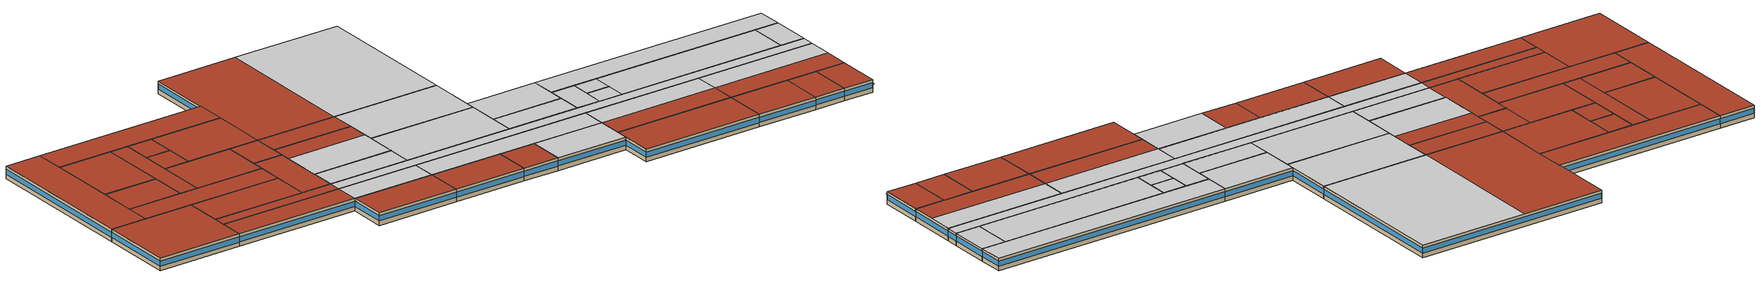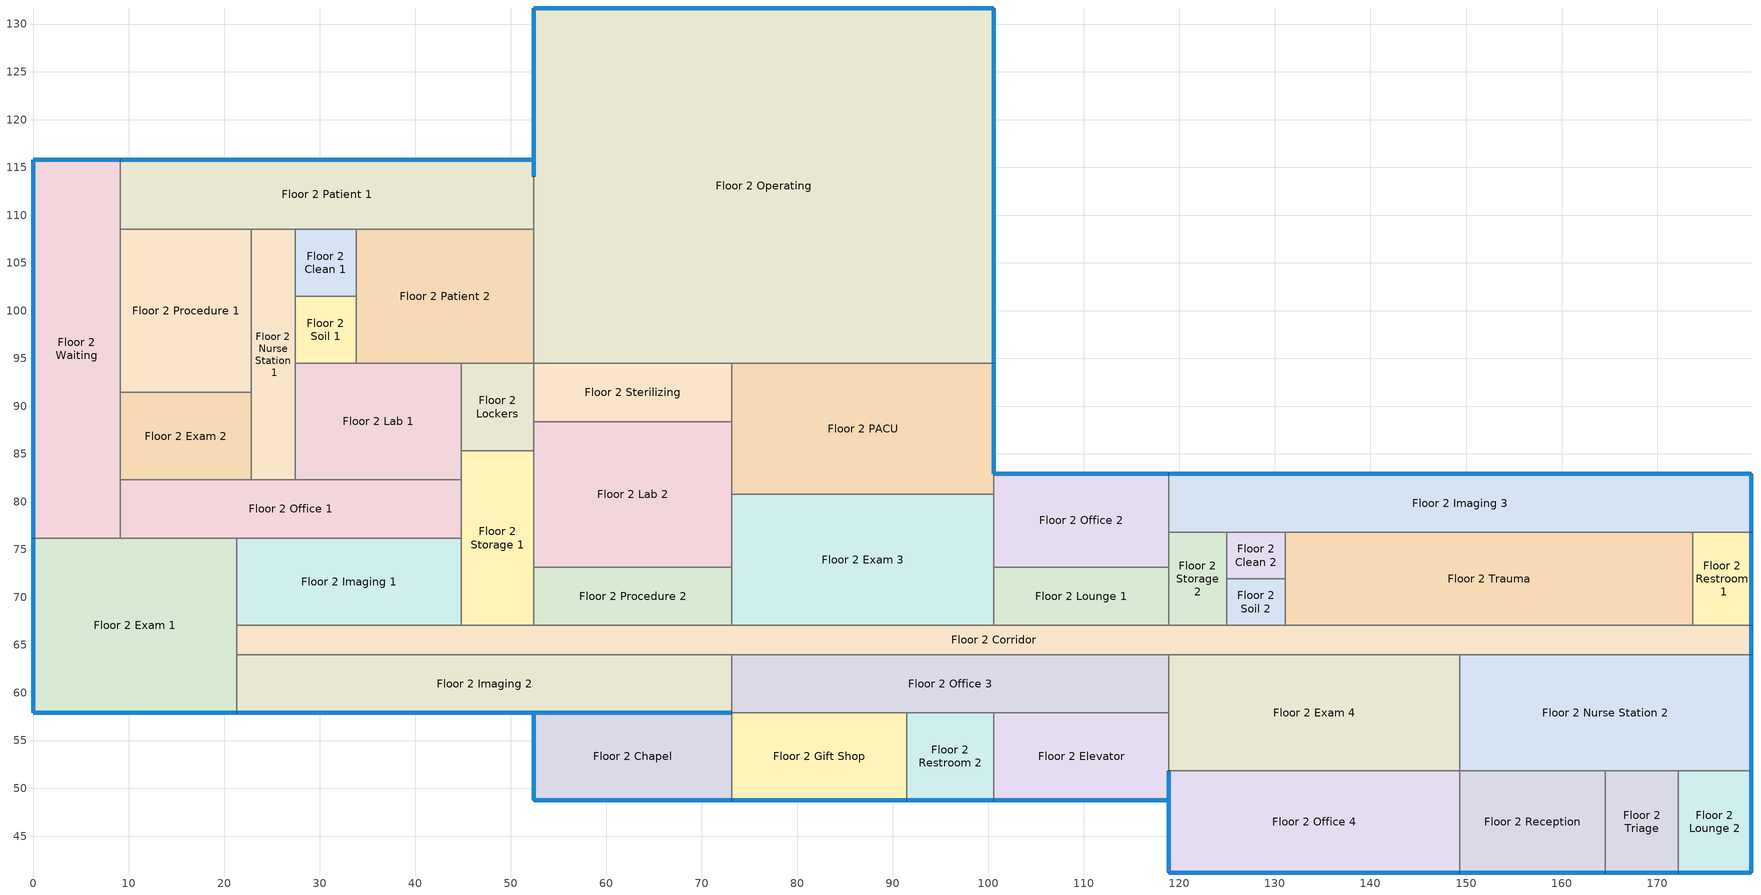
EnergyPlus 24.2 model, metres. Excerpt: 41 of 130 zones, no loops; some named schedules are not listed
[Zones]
Floor 2 Patient 1
 floor adiabatic (INT-FLOOR-TOPSIDE): 52.43,115.82 52.43,108.51 9.14,108.51 9.14,115.82 z3.05
 wall outside (Steel-Framed_R-13 + R-15.6 ci_Ext-wall): 52.43,115.82 9.14,115.82 z3.05:6.1
 wall adiabatic (Standard_Int-Wall): 9.14,115.82 9.14,108.51 52.43,108.51 52.43,115.82 z3.05:6.1
 window (std_window_UValue_1.647_SHGC_0.34_VT_0.69_north): 52.38,115.82 9.19,115.82 z4.15:5.37
 roof outside (IEAD_R-30 ci_Roof): 9.14,115.82 9.14,108.51 52.43,108.51 52.43,115.82 z6.1
Floor 2 Trauma
 floor adiabatic (INT-FLOOR-TOPSIDE): 173.74,76.81 173.74,67.06 131.06,67.06 131.06,76.81 z3.05
 wall adiabatic (Standard_Int-Wall): 173.74,76.81 131.06,76.81 131.06,67.06 173.74,67.06 173.74,76.81 z3.05:6.1
 ceiling adiabatic (INT-FLOOR-UNDERSIDE): 131.06,76.81 131.06,67.06 173.74,67.06 173.74,76.81 z6.1
Floor 2 Triage
 floor adiabatic (INT-FLOOR-TOPSIDE): 172.21,51.82 172.21,41.15 164.59,41.15 164.59,51.82 z3.05
 wall outside (Steel-Framed_R-13 + R-15.6 ci_Ext-wall): 164.59,41.15 172.21,41.15 z3.05:6.1
 wall adiabatic (Standard_Int-Wall): 172.21,41.15 172.21,51.82 164.59,51.82 164.59,41.15 z3.05:6.1
 window (std_window_UValue_1.647_SHGC_0.34_VT_0.69): 164.64,41.15 172.16,41.15 z4.15:5.38
 roof outside (IEAD_R-30 ci_Roof): 164.59,51.82 164.59,41.15 172.21,41.15 172.21,51.82 z6.1
Floor 2 Nurse Station 1
 floor adiabatic (INT-FLOOR-TOPSIDE): 27.43,108.51 27.43,82.3 22.86,82.3 22.86,108.51 z3.05
 wall adiabatic (Standard_Int-Wall): 27.43,108.51 22.86,108.51 22.86,82.3 27.43,82.3 27.43,108.51 z3.05:6.1
 roof outside (IEAD_R-30 ci_Roof): 22.86,108.51 22.86,82.3 27.43,82.3 27.43,108.51 z6.1
Floor 2 Lounge 1
 floor adiabatic (INT-FLOOR-TOPSIDE): 118.87,73.15 118.87,67.06 100.58,67.06 100.58,73.15 z3.05
 wall adiabatic (Standard_Int-Wall): 118.87,67.06 118.87,73.15 100.58,73.15 100.58,67.06 118.87,67.06 z3.05:6.1
 ceiling adiabatic (INT-FLOOR-UNDERSIDE): 100.58,73.15 100.58,67.06 118.87,67.06 118.87,73.15 z6.1
Floor 2 Soil 2
 floor adiabatic (INT-FLOOR-TOPSIDE): 131.06,71.93 131.06,67.06 124.97,67.06 124.97,71.93 z3.05
 wall adiabatic (Standard_Int-Wall): 131.06,71.93 124.97,71.93 124.97,67.06 131.06,67.06 131.06,71.93 z3.05:6.1
 ceiling adiabatic (INT-FLOOR-UNDERSIDE): 124.97,71.93 124.97,67.06 131.06,67.06 131.06,71.93 z6.1
Floor 2 Waiting
 floor adiabatic (INT-FLOOR-TOPSIDE): 9.14,115.82 9.14,76.2 0,76.2 0,115.82 z3.05
 wall outside (Steel-Framed_R-13 + R-15.6 ci_Ext-wall): 9.14,115.82 0,115.82 0,76.2 z3.05:6.1
 wall adiabatic (Standard_Int-Wall): 0,76.2 9.14,76.2 9.14,115.82 z3.05:6.1
 window (std_window_UValue_1.647_SHGC_0.34_VT_0.69_north): 9.09,115.82 0.05,115.82 z4.15:5.38
 window (std_window_UValue_1.647_SHGC_0.34_VT_0.69_west): 0,115.77 0,76.25 z4.15:5.37
 roof outside (IEAD_R-30 ci_Roof): 0,115.82 0,76.2 9.14,76.2 9.14,115.82 z6.1
Floor 2 Office 4
 floor adiabatic (INT-FLOOR-TOPSIDE): 149.35,51.82 149.35,41.15 118.87,41.15 118.87,51.82 z3.05
 wall outside (Steel-Framed_R-13 + R-15.6 ci_Ext-wall): 118.87,51.82 118.87,41.15 149.35,41.15 z3.05:6.1
 wall adiabatic (Standard_Int-Wall): 149.35,41.15 149.35,51.82 118.87,51.82 z3.05:6.1
 window (std_window_UValue_1.647_SHGC_0.34_VT_0.69_west): 118.87,51.77 118.87,41.2 z4.15:5.38
 window (std_window_UValue_1.647_SHGC_0.34_VT_0.69): 118.92,41.15 149.3,41.15 z4.15:5.37
 roof outside (IEAD_R-30 ci_Roof): 118.87,51.82 118.87,41.15 149.35,41.15 149.35,51.82 z6.1
Floor 2 Soil 1
 floor adiabatic (INT-FLOOR-TOPSIDE): 33.83,101.5 33.83,94.49 27.43,94.49 27.43,101.5 z3.05
 wall adiabatic (Standard_Int-Wall): 33.83,94.49 33.83,101.5 27.43,101.5 27.43,94.49 33.83,94.49 z3.05:6.1
 roof outside (IEAD_R-30 ci_Roof): 27.43,101.5 27.43,94.49 33.83,94.49 33.83,101.5 z6.1
Floor 2 Imaging 1
 floor adiabatic (INT-FLOOR-TOPSIDE): 44.81,76.2 44.81,67.06 21.34,67.06 21.34,76.2 z3.05
 wall adiabatic (Standard_Int-Wall): 21.34,76.2 21.34,67.06 44.81,67.06 44.81,76.2 21.34,76.2 z3.05:6.1
 roof outside (IEAD_R-30 ci_Roof): 21.34,76.2 21.34,67.06 44.81,67.06 44.81,76.2 z6.1
Floor 2 Exam 4
 floor adiabatic (INT-FLOOR-TOPSIDE): 149.35,64.01 149.35,51.82 118.87,51.82 118.87,64.01 z3.05
 wall adiabatic (Standard_Int-Wall): 149.35,51.82 149.35,64.01 118.87,64.01 118.87,51.82 149.35,51.82 z3.05:6.1
 ceiling adiabatic (INT-FLOOR-UNDERSIDE): 118.87,64.01 118.87,57.91 149.35,57.91 149.35,64.01 z6.1
 roof outside (IEAD_R-30 ci_Roof): 118.87,57.91 118.87,51.82 149.35,51.82 149.35,57.91 z6.1
Floor 2 Patient 2
 floor adiabatic (INT-FLOOR-TOPSIDE): 52.43,108.51 52.43,94.49 33.83,94.49 33.83,108.51 z3.05
 wall adiabatic (Standard_Int-Wall): 33.83,94.49 52.43,94.49 52.43,108.51 33.83,108.51 33.83,94.49 z3.05:6.1
 roof outside (IEAD_R-30 ci_Roof): 33.83,108.51 33.83,94.49 52.43,94.49 52.43,108.51 z6.1
Floor 2 Office 3
 floor adiabatic (INT-FLOOR-TOPSIDE): 118.87,64.01 118.87,57.91 73.15,57.91 73.15,64.01 z3.05
 wall adiabatic (Standard_Int-Wall): 73.15,57.91 118.87,57.91 118.87,64.01 73.15,64.01 73.15,57.91 z3.05:6.1
 ceiling adiabatic (INT-FLOOR-UNDERSIDE): 73.15,64.01 73.15,57.91 118.87,57.91 118.87,64.01 z6.1
Floor 2 Corridor
 floor adiabatic (INT-FLOOR-TOPSIDE): 179.83,67.06 179.83,64.01 21.34,64.01 21.34,67.06 z3.05
 wall outside (Steel-Framed_R-13 + R-15.6 ci_Ext-wall): 179.83,64.01 179.83,67.06 z3.05:6.1
 wall adiabatic (Standard_Int-Wall): 179.83,67.06 21.34,67.06 21.34,64.01 179.83,64.01 z3.05:6.1
 window (std_window_UValue_1.647_SHGC_0.34_VT_0.69_east): 179.83,64.06 179.83,67.01 z4.15:5.41
 ceiling adiabatic (INT-FLOOR-UNDERSIDE): 52.43,67.06 52.43,64.01 179.83,64.01 179.83,67.06 z6.1
 roof outside (IEAD_R-30 ci_Roof): 21.34,67.06 21.34,64.01 52.43,64.01 52.43,67.06 z6.1
Floor 2 Exam 1
 floor adiabatic (INT-FLOOR-TOPSIDE): 21.34,76.2 21.34,57.91 0,57.91 0,76.2 z3.05
 wall outside (Steel-Framed_R-13 + R-15.6 ci_Ext-wall): 0,76.2 0,57.91 21.34,57.91 z3.05:6.1
 wall adiabatic (Standard_Int-Wall): 21.34,57.91 21.34,76.2 0,76.2 z3.05:6.1
 window (std_window_UValue_1.647_SHGC_0.34_VT_0.69_west): 0,76.15 0,57.96 z4.15:5.37
 window (std_window_UValue_1.647_SHGC_0.34_VT_0.69): 0.05,57.91 21.29,57.91 z4.15:5.37
 roof outside (IEAD_R-30 ci_Roof): 0,76.2 0,57.91 21.34,57.91 21.34,76.2 z6.1
Floor 2 Clean 1
 floor adiabatic (INT-FLOOR-TOPSIDE): 33.83,108.51 33.83,101.5 27.43,101.5 27.43,108.51 z3.05
 wall adiabatic (Standard_Int-Wall): 33.83,101.5 33.83,108.51 27.43,108.51 27.43,101.5 33.83,101.5 z3.05:6.1
 roof outside (IEAD_R-30 ci_Roof): 27.43,108.51 27.43,101.5 33.83,101.5 33.83,108.51 z6.1
Floor 2 Lab 1
 floor adiabatic (INT-FLOOR-TOPSIDE): 44.81,94.49 44.81,82.3 27.43,82.3 27.43,94.49 z3.05
 wall adiabatic (Standard_Int-Wall): 27.43,94.49 27.43,82.3 44.81,82.3 44.81,94.49 27.43,94.49 z3.05:6.1
 roof outside (IEAD_R-30 ci_Roof): 27.43,94.49 27.43,82.3 44.81,82.3 44.81,94.49 z6.1
Floor 2 Elevator
 floor adiabatic (INT-FLOOR-TOPSIDE): 118.87,57.91 118.87,48.77 100.58,48.77 100.58,57.91 z3.05
 wall outside (Steel-Framed_R-13 + R-15.6 ci_Ext-wall): 100.58,48.77 118.87,48.77 z3.05:6.1
 wall adiabatic (Standard_Int-Wall): 118.87,48.77 118.87,57.91 100.58,57.91 100.58,48.77 z3.05:6.1
 window (std_window_UValue_1.647_SHGC_0.34_VT_0.69): 100.63,48.77 118.82,48.77 z4.15:5.37
 ceiling adiabatic (INT-FLOOR-UNDERSIDE): 100.58,57.91 100.58,48.77 118.87,48.77 118.87,57.91 z6.1
Floor 2 Restroom 1
 floor adiabatic (INT-FLOOR-TOPSIDE): 179.83,76.81 179.83,67.06 173.74,67.06 173.74,76.81 z3.05
 wall outside (Steel-Framed_R-13 + R-15.6 ci_Ext-wall): 179.83,67.06 179.83,76.81 z3.05:6.1
 wall adiabatic (Standard_Int-Wall): 179.83,76.81 173.74,76.81 173.74,67.06 179.83,67.06 z3.05:6.1
 window (std_window_UValue_1.647_SHGC_0.34_VT_0.69_east): 179.83,67.11 179.83,76.76 z4.15:5.38
 ceiling adiabatic (INT-FLOOR-UNDERSIDE): 173.74,76.81 173.74,67.06 179.83,67.06 179.83,76.81 z6.1
Floor 2 Exam 3
 floor adiabatic (INT-FLOOR-TOPSIDE): 100.58,80.77 100.58,67.06 73.15,67.06 73.15,80.77 z3.05
 wall adiabatic (Standard_Int-Wall): 100.58,80.77 73.15,80.77 73.15,67.06 100.58,67.06 100.58,80.77 z3.05:6.1
 ceiling adiabatic (INT-FLOOR-UNDERSIDE): 73.15,80.77 73.15,67.06 100.58,67.06 100.58,80.77 z6.1
Floor 2 Lockers
 floor adiabatic (INT-FLOOR-TOPSIDE): 52.43,94.49 52.43,85.34 44.81,85.34 44.81,94.49 z3.05
 wall adiabatic (Standard_Int-Wall): 44.81,85.34 52.43,85.34 52.43,94.49 44.81,94.49 44.81,85.34 z3.05:6.1
 roof outside (IEAD_R-30 ci_Roof): 44.81,94.49 44.81,85.34 52.43,85.34 52.43,94.49 z6.1
Floor 2 Exam 2
 floor adiabatic (INT-FLOOR-TOPSIDE): 22.86,91.44 22.86,82.3 9.14,82.3 9.14,91.44 z3.05
 wall adiabatic (Standard_Int-Wall): 22.86,82.3 22.86,91.44 9.14,91.44 9.14,82.3 22.86,82.3 z3.05:6.1
 roof outside (IEAD_R-30 ci_Roof): 9.14,91.44 9.14,82.3 22.86,82.3 22.86,91.44 z6.1
Floor 2 Reception
 floor adiabatic (INT-FLOOR-TOPSIDE): 164.59,51.82 164.59,41.15 149.35,41.15 149.35,51.82 z3.05
 wall outside (Steel-Framed_R-13 + R-15.6 ci_Ext-wall): 149.35,41.15 164.59,41.15 z3.05:6.1
 wall adiabatic (Standard_Int-Wall): 164.59,41.15 164.59,51.82 149.35,51.82 149.35,41.15 z3.05:6.1
 window (std_window_UValue_1.647_SHGC_0.34_VT_0.69): 149.4,41.15 164.54,41.15 z4.15:5.38
 roof outside (IEAD_R-30 ci_Roof): 149.35,51.82 149.35,41.15 164.59,41.15 164.59,51.82 z6.1
Floor 2 Sterilizing
 floor adiabatic (INT-FLOOR-TOPSIDE): 73.15,94.49 73.15,88.39 52.43,88.39 52.43,94.49 z3.05
 wall adiabatic (Standard_Int-Wall): 73.15,88.39 73.15,94.49 52.43,94.49 52.43,88.39 73.15,88.39 z3.05:6.1
 roof outside (IEAD_R-30 ci_Roof): 52.43,94.49 52.43,88.39 73.15,88.39 73.15,94.49 z6.1
Floor 2 Storage 2
 floor adiabatic (INT-FLOOR-TOPSIDE): 124.97,76.81 124.97,67.06 118.87,67.06 118.87,76.81 z3.05
 wall adiabatic (Standard_Int-Wall): 124.97,67.06 124.97,76.81 118.87,76.81 118.87,67.06 124.97,67.06 z3.05:6.1
 ceiling adiabatic (INT-FLOOR-UNDERSIDE): 118.87,76.81 118.87,67.06 124.97,67.06 124.97,76.81 z6.1
Floor 2 Nurse Station 2
 floor adiabatic (INT-FLOOR-TOPSIDE): 179.83,64.01 179.83,51.82 149.35,51.82 149.35,64.01 z3.05
 wall outside (Steel-Framed_R-13 + R-15.6 ci_Ext-wall): 179.83,51.82 179.83,64.01 z3.05:6.1
 wall adiabatic (Standard_Int-Wall): 179.83,64.01 149.35,64.01 149.35,51.82 179.83,51.82 z3.05:6.1
 window (std_window_UValue_1.647_SHGC_0.34_VT_0.69_east): 179.83,51.87 179.83,63.96 z4.15:5.38
 ceiling adiabatic (INT-FLOOR-UNDERSIDE): 149.35,64.01 149.35,57.91 179.83,57.91 179.83,64.01 z6.1
 roof outside (IEAD_R-30 ci_Roof): 149.35,57.91 149.35,51.82 179.83,51.82 179.83,57.91 z6.1
Floor 2 Lab 2
 floor adiabatic (INT-FLOOR-TOPSIDE): 73.15,88.39 73.15,73.15 52.43,73.15 52.43,88.39 z3.05
 wall adiabatic (Standard_Int-Wall): 52.43,73.15 73.15,73.15 73.15,88.39 52.43,88.39 52.43,73.15 z3.05:6.1
 ceiling adiabatic (INT-FLOOR-UNDERSIDE): 52.43,82.91 52.43,73.15 73.15,73.15 73.15,82.91 z6.1
 roof outside (IEAD_R-30 ci_Roof): 52.43,88.39 52.43,82.91 73.15,82.91 73.15,88.39 z6.1
Floor 2 Office 2
 floor adiabatic (INT-FLOOR-TOPSIDE): 118.87,82.91 118.87,73.15 100.58,73.15 100.58,82.91 z3.05
 wall outside (Steel-Framed_R-13 + R-15.6 ci_Ext-wall): 118.87,82.91 100.58,82.91 z3.05:6.1
 wall adiabatic (Standard_Int-Wall): 100.58,82.91 100.58,73.15 118.87,73.15 118.87,82.91 z3.05:6.1
 window (std_window_UValue_1.647_SHGC_0.34_VT_0.69_north): 118.82,82.91 100.63,82.91 z4.15:5.37
 ceiling adiabatic (INT-FLOOR-UNDERSIDE): 100.58,82.91 100.58,73.15 118.87,73.15 118.87,82.91 z6.1
Floor 2 Storage 1
 floor adiabatic (INT-FLOOR-TOPSIDE): 52.43,85.34 52.43,67.06 44.81,67.06 44.81,85.34 z3.05
 wall adiabatic (Standard_Int-Wall): 52.43,85.34 44.81,85.34 44.81,67.06 52.43,67.06 52.43,85.34 z3.05:6.1
 roof outside (IEAD_R-30 ci_Roof): 44.81,85.34 44.81,67.06 52.43,67.06 52.43,85.34 z6.1
Floor 2 Restroom 2
 floor adiabatic (INT-FLOOR-TOPSIDE): 100.58,57.91 100.58,48.77 91.44,48.77 91.44,57.91 z3.05
 wall outside (Steel-Framed_R-13 + R-15.6 ci_Ext-wall): 91.44,48.77 100.58,48.77 z3.05:6.1
 wall adiabatic (Standard_Int-Wall): 100.58,48.77 100.58,57.91 91.44,57.91 91.44,48.77 z3.05:6.1
 window (std_window_UValue_1.647_SHGC_0.34_VT_0.69): 91.49,48.77 100.53,48.77 z4.15:5.38
 roof outside (IEAD_R-30 ci_Roof): 91.44,57.91 91.44,48.77 100.58,48.77 100.58,57.91 z6.1
Floor 2 Imaging 2
 floor adiabatic (INT-FLOOR-TOPSIDE): 73.15,64.01 73.15,57.91 21.34,57.91 21.34,64.01 z3.05
 wall outside (Steel-Framed_R-13 + R-15.6 ci_Ext-wall): 21.34,57.91 73.15,57.91 z3.05:6.1
 wall adiabatic (Standard_Int-Wall): 73.15,57.91 73.15,64.01 21.34,64.01 21.34,57.91 z3.05:6.1
 window (std_window_UValue_1.647_SHGC_0.34_VT_0.69): 21.39,57.91 73.1,57.91 z4.15:5.37
 ceiling adiabatic (INT-FLOOR-UNDERSIDE): 52.43,64.01 52.43,57.91 73.15,57.91 73.15,64.01 z6.1
 roof outside (IEAD_R-30 ci_Roof): 21.34,64.01 21.34,57.91 52.43,57.91 52.43,64.01 z6.1
Floor 2 PACU
 floor adiabatic (INT-FLOOR-TOPSIDE): 100.58,94.49 100.58,80.77 73.15,80.77 73.15,94.49 z3.05
 wall outside (Steel-Framed_R-13 + R-15.6 ci_Ext-wall): 100.58,82.91 100.58,94.49 z3.05:6.1
 wall adiabatic (Standard_Int-Wall): 100.58,94.49 73.15,94.49 73.15,80.77 100.58,80.77 100.58,82.91 z3.05:6.1
 window (std_window_UValue_1.647_SHGC_0.34_VT_0.69_east): 100.58,82.96 100.58,94.44 z4.15:5.38
 ceiling adiabatic (INT-FLOOR-UNDERSIDE): 73.15,94.49 73.15,80.77 100.58,80.77 100.58,94.49 z6.1
Floor 2 Chapel
 floor adiabatic (INT-FLOOR-TOPSIDE): 73.15,57.91 73.15,48.77 52.43,48.77 52.43,57.91 z3.05
 wall outside (Steel-Framed_R-13 + R-15.6 ci_Ext-wall): 52.43,57.91 52.43,48.77 73.15,48.77 z3.05:6.1
 wall adiabatic (Standard_Int-Wall): 73.15,48.77 73.15,57.91 52.43,57.91 z3.05:6.1
 window (std_window_UValue_1.647_SHGC_0.34_VT_0.69_west): 52.43,57.86 52.43,48.82 z4.15:5.38
 window (std_window_UValue_1.647_SHGC_0.34_VT_0.69): 52.48,48.77 73.1,48.77 z4.15:5.37
 roof outside (IEAD_R-30 ci_Roof): 52.43,57.91 52.43,48.77 73.15,48.77 73.15,57.91 z6.1
Floor 2 Procedure 1
 floor adiabatic (INT-FLOOR-TOPSIDE): 22.86,108.51 22.86,91.44 9.14,91.44 9.14,108.51 z3.05
 wall adiabatic (Standard_Int-Wall): 9.14,108.51 9.14,91.44 22.86,91.44 22.86,108.51 9.14,108.51 z3.05:6.1
 roof outside (IEAD_R-30 ci_Roof): 9.14,108.51 9.14,91.44 22.86,91.44 22.86,108.51 z6.1
Floor 2 Procedure 2
 floor adiabatic (INT-FLOOR-TOPSIDE): 73.15,73.15 73.15,67.06 52.43,67.06 52.43,73.15 z3.05
 wall adiabatic (Standard_Int-Wall): 52.43,73.15 52.43,67.06 73.15,67.06 73.15,73.15 52.43,73.15 z3.05:6.1
 ceiling adiabatic (INT-FLOOR-UNDERSIDE): 52.43,73.15 52.43,67.06 73.15,67.06 73.15,73.15 z6.1
Floor 2 Imaging 3
 floor adiabatic (INT-FLOOR-TOPSIDE): 179.83,82.91 179.83,76.81 118.87,76.81 118.87,82.91 z3.05
 wall outside (Steel-Framed_R-13 + R-15.6 ci_Ext-wall): 179.83,76.81 179.83,82.91 118.87,82.91 z3.05:6.1
 wall adiabatic (Standard_Int-Wall): 118.87,82.91 118.87,76.81 179.83,76.81 z3.05:6.1
 window (std_window_UValue_1.647_SHGC_0.34_VT_0.69_north): 179.78,82.91 118.92,82.91 z4.15:5.37
 window (std_window_UValue_1.647_SHGC_0.34_VT_0.69_east): 179.83,76.86 179.83,82.86 z4.15:5.39
 ceiling adiabatic (INT-FLOOR-UNDERSIDE): 118.87,82.91 118.87,76.81 179.83,76.81 179.83,82.91 z6.1
Floor 2 Office 1
 floor adiabatic (INT-FLOOR-TOPSIDE): 44.81,82.3 44.81,76.2 9.14,76.2 9.14,82.3 z3.05
 wall adiabatic (Standard_Int-Wall): 44.81,82.3 9.14,82.3 9.14,76.2 44.81,76.2 44.81,82.3 z3.05:6.1
 roof outside (IEAD_R-30 ci_Roof): 9.14,82.3 9.14,76.2 44.81,76.2 44.81,82.3 z6.1
Floor 2 Clean 2
 floor adiabatic (INT-FLOOR-TOPSIDE): 131.06,76.81 131.06,71.93 124.97,71.93 124.97,76.81 z3.05
 wall adiabatic (Standard_Int-Wall): 131.06,71.93 131.06,76.81 124.97,76.81 124.97,71.93 131.06,71.93 z3.05:6.1
 ceiling adiabatic (INT-FLOOR-UNDERSIDE): 124.97,76.81 124.97,71.93 131.06,71.93 131.06,76.81 z6.1
Floor 2 Gift Shop
 floor adiabatic (INT-FLOOR-TOPSIDE): 91.44,57.91 91.44,48.77 73.15,48.77 73.15,57.91 z3.05
 wall outside (Steel-Framed_R-13 + R-15.6 ci_Ext-wall): 73.15,48.77 91.44,48.77 z3.05:6.1
 wall adiabatic (Standard_Int-Wall): 91.44,48.77 91.44,57.91 73.15,57.91 73.15,48.77 z3.05:6.1
 window (std_window_UValue_1.647_SHGC_0.34_VT_0.69): 73.2,48.77 91.39,48.77 z4.15:5.37
 roof outside (IEAD_R-30 ci_Roof): 73.15,57.91 73.15,48.77 91.44,48.77 91.44,57.91 z6.1
Floor 2 Lounge 2
 floor adiabatic (INT-FLOOR-TOPSIDE): 179.83,51.82 179.83,41.15 172.21,41.15 172.21,51.82 z3.05
 wall outside (Steel-Framed_R-13 + R-15.6 ci_Ext-wall): 172.21,41.15 179.83,41.15 179.83,51.82 z3.05:6.1
 wall adiabatic (Standard_Int-Wall): 179.83,51.82 172.21,51.82 172.21,41.15 z3.05:6.1
 window (std_window_UValue_1.647_SHGC_0.34_VT_0.69): 172.26,41.15 179.78,41.15 z4.15:5.38
 window (std_window_UValue_1.647_SHGC_0.34_VT_0.69_east): 179.83,41.2 179.83,51.77 z4.15:5.38
 roof outside (IEAD_R-30 ci_Roof): 172.21,51.82 172.21,41.15 179.83,41.15 179.83,51.82 z6.1
Floor 2 Operating
 floor adiabatic (INT-FLOOR-TOPSIDE): 100.58,131.67 100.58,94.49 52.43,94.49 52.43,131.67 z3.05
 wall outside (Steel-Framed_R-13 + R-15.6 ci_Ext-wall): 100.58,94.49 100.58,131.67 52.43,131.67 52.43,114 z3.05:6.1
 wall adiabatic (Standard_Int-Wall): 52.43,114 52.43,94.49 100.58,94.49 z3.05:6.1
 window (std_window_UValue_1.647_SHGC_0.34_VT_0.69_west): 52.43,131.62 52.43,114.05 z4.15:5.37
 window (std_window_UValue_1.647_SHGC_0.34_VT_0.69_north): 100.53,131.67 52.48,131.67 z4.15:5.37
 window (std_window_UValue_1.647_SHGC_0.34_VT_0.69_east): 100.58,94.54 100.58,131.62 z4.15:5.37
 ceiling adiabatic (INT-FLOOR-UNDERSIDE): 73.15,131.67 73.15,94.49 100.58,94.49 100.58,131.67 z6.1
 roof outside (IEAD_R-30 ci_Roof): 52.43,131.67 52.43,94.49 73.15,94.49 73.15,131.67 z6.1
shading: 52.48,48.16 52.48,48.77 73.1,48.77 73.1,48.16 z5.37; 100.63,48.15 100.63,48.77 118.82,48.77 118.82,48.15 z5.37; 0.05,57.3 0.05,57.91 21.29,57.91 21.29,57.3 z5.37; 73.2,48.15 73.2,48.77 91.39,48.77 91.39,48.15 z5.37; 21.39,57.3 21.39,57.91 73.1,57.91 73.1,57.3 z5.37; 172.26,40.53 172.26,41.15 179.78,41.15 179.78,40.53 z5.38; 118.92,40.54 118.92,41.15 149.3,41.15 149.3,40.54 z5.37; 149.4,40.53 149.4,41.15 164.54,41.15 164.54,40.53 z5.38; 91.49,48.15 91.49,48.77 100.53,48.77 100.53,48.15 z5.38; 164.64,40.53 164.64,41.15 172.16,41.15 172.16,40.53 z5.38
[Building]
Large Hospital TSD Low-Energy Model: Loads convergence tolerance value=0.06; Maximum number of warmup days=25; Minimum number of warmup days=6; North axis=0; Solar distribution=FullInteriorAndExterior; Temperature convergence tolerance value=0.2; Terrain=City
[Site:GroundTemperature:BuildingSurface]
19.527, 19.502, 19.536, 19.598, 20.002, 21.64, 22.225, 22.375, 21.449, 20.121, 19.802, 19.633
[Site:Location]
USA IL-CHICAGO-OHARE: Elevation=190; Latitude=41.77; Longitude=-87.75; Time zone=-6
[Site:WaterMainsTemperature]
Annual average outdoor air temperature=9.69; Calculation method=Correlation; Maximum difference in monthly average outdoor air temperatures=28.1
[SizingPeriod:DesignDay] Barometric pressure=99063; Day of month=21; Daylight saving time indicator=No; Humidity condition type=WetBulb; Rain indicator=No; Snow indicator=No; Solar model indicator=ASHRAEClearSky
Name | Daily dry bulb temperature range | Day type | Maximum dry bulb temperature | Month | Sky clearness | Wetbulb or dewpoint at maximum dry bulb | Wind direction | Wind speed
CHICAGO Ann Clg .4% Condns DB=>MWB | 10.7 | SummerDesignDay | 33.2 | 7 | 1 | 23.8 | 230 | 5.3
CHICAGO Ann Clg .4% Condns WB=>MDB | 10.7 | SummerDesignDay | 31.2 | 7 | 1 | 25.5 | 230 | 5.3
CHICAGO Ann Htg 99.6% Condns DB | 0 | WinterDesignDay | -20.6 | 1 | 0 | -20.6 | 270 | 4.9
[Construction]
IEAD_R-30 ci_Roof: Roof Membrane, Roof Insulation [32], Metal Decking
INT-FLOOR-TOPSIDE: Std MAT-CC05 4  MW CONCRETE, Std CP02 CARPET PAD
INT-FLOOR-UNDERSIDE: Std CP02 CARPET PAD, Std MAT-CC05 4  MW CONCRETE
InteriorFurnishings: Std Wood 6inch
Standard_Int-Wall: GP01 1/2 GYPSUM, GP01 1/2 GYPSUM
Steel-Framed_R-13 + R-15.6 ci_Ext-wall: MAT-SHEATH, Wall Insulation [62], 1/2IN Gypsum
std_window_UValue_1.647_SHGC_0.34_VT_0.69; std_window_UValue_1.647_SHGC_0.34_VT_0.69_east; std_window_UValue_1.647_SHGC_0.34_VT_0.69_north; std_window_UValue_1.647_SHGC_0.34_VT_0.69_west: Theoretical Glass [240]
[Material] Thermal absorptance=0.9
Name | Conductivity | Density | Roughness | Solar absorptance | Specific heat | Thickness | Visible absorptance
1/2IN Gypsum | 0.16 | 784.9 | Smooth | 0.92 | 830 | 0.0127 | 0.92
GP01 1/2 GYPSUM | 0.16 | 800 | Smooth | 0.7 | 1090 | 0.0127 | 0.5
Metal Decking | 45.006 | 7680 | MediumSmooth | 0.7 | 418.4 | 0.0015 | 0.3
Roof Insulation [32] | 0.049 | 265 | MediumRough | 0.7 | 836.8 | 0.2571 | 0.7
Roof Membrane | 0.16 | 1121.29 | VeryRough | 0.7 | 1460 | 0.0095 | 0.7
Std MAT-CC05 4  MW CONCRETE | 0.858 | 1968 | Rough | 0.7 | 836.8 | 0.1 | 0.2
Std Wood 6inch | 0.12 | 540 | MediumSmooth | 0.7 | 1210 | 0.15 | 0.7
Wall Insulation [62] | 0.045 | 265 | MediumRough | 0.7 | 836.8 | 0.1607 | 0.7
[Material:NoMass] Solar absorptance=0.7; Thermal absorptance=0.9
Name | Roughness | Thermal resistance | Visible absorptance
MAT-SHEATH | Rough | 0.3626 | 0.7
Std CP02 CARPET PAD | VeryRough | 0.21648 | 0.8
[WindowMaterial:Glazing]
Theoretical Glass [240]: Back side infrared hemispherical emissivity=0.9; Back side solar reflectance at normal incidence=0.6304; Back side visible reflectance at normal incidence=0.2604; Conductivity=0.0068; Dirt correction factor for solar and visible transmittance=1; Front side infrared hemispherical emissivity=0.9; Front side solar reflectance at normal incidence=0.6304; Front side visible reflectance at normal incidence=0.2604; Infrared transmittance at normal incidence=0; Optical data type=SpectralAverage; Solar diffusing=No; Solar transmittance at normal incidence=0.3196; Thickness=0.003; Visible transmittance at normal incidence=0.6896
[Daylighting:Controls] Fraction of lights controlled by reference point 1=1; Illuminance setpoint at reference point 1=400; Daylighting method=SplitFlux; Glare calculation azimuth angle of view direction clockwise from zone y axis=180; Lighting control type=ContinuousOff; Maximum allowable discomfort glare index=20; Minimum input power fraction for continuous or continuousoff dimming control=0; Minimum light output fraction for continuous or continuousoff dimming control=0; Probability lighting will be reset when needed in manual stepped control=1
Name | Daylighting reference point name 1 | Glare calculation daylighting reference point | Zone or space
Floor 2 Corridor_DaylCtrl | Floor 2 Corridor_DaylRefPt1 | Floor 2 Corridor_DaylRefPt1 | Floor 2 Corridor
Floor 2 Elevator_DaylCtrl | Floor 2 Elevator_DaylRefPt1 | Floor 2 Elevator_DaylRefPt1 | Floor 2 Elevator
Floor 2 Lounge 2_DaylCtrl | Floor 2 Lounge 2_DaylRefPt1 | Floor 2 Lounge 2_DaylRefPt1 | Floor 2 Lounge 2
Floor 2 Nurse Station 2_DaylCtrl | Floor 2 Nurse Station 2_DaylRefPt1 | Floor 2 Nurse Station 2_DaylRefPt1 | Floor 2 Nurse Station 2
Floor 2 Office 2_DaylCtrl | Floor 2 Office 2_DaylRefPt1 | Floor 2 Office 2_DaylRefPt1 | Floor 2 Office 2
Floor 2 Office 4_DaylCtrl | Floor 2 Office 4_DaylRefPt1 | Floor 2 Office 4_DaylRefPt1 | Floor 2 Office 4
Floor 2 Reception_DaylCtrl | Floor 2 Reception_DaylRefPt1 | Floor 2 Reception_DaylRefPt1 | Floor 2 Reception
Floor 2 Waiting_DaylCtrl | Floor 2 Waiting_DaylRefPt1 | Floor 2 Waiting_DaylRefPt1 | Floor 2 Waiting
[ElectricEquipment] Design level calculation method=EquipmentLevel; End use subcategory=General; Fraction latent=0; Fraction lost=0; Fraction radiant=0.5
Name | Design level | Schedule | Zone or zonelist or space or spacelist
Floor 2 Chapel_ElecPlug_Equip | 1019.63 | BLDG_EQUIP_SCH_OFFICE | Floor 2 Chapel
Floor 2 Clean 1_ElecPlug_Equip | 966.0978 | BLDG_EQUIP_SCH_24_7 | Floor 2 Clean 1
Floor 2 Clean 2_ElecPlug_Equip | 640.0648 | BLDG_EQUIP_SCH_24_7 | Floor 2 Clean 2
Floor 2 Corridor_ElecPlug_Equip | 521.7435 | BLDG_EQUIP_SCH_24_7 | Floor 2 Corridor
Floor 2 Elevator_ElecPlug_Equip | 180.6035 | BLDG_EQUIP_SCH_24_7 | Floor 2 Elevator
Floor 2 Exam 1_ElecPlug_Equip | 4198.47 | BLDG_EQUIP_SCH_OFFICE | Floor 2 Exam 1
Floor 2 Exam 2_ElecPlug_Equip | 1349.51 | BLDG_EQUIP_SCH_OFFICE | Floor 2 Exam 2
Floor 2 Exam 3_ElecPlug_Equip | 4048.53 | BLDG_EQUIP_SCH_OFFICE | Floor 2 Exam 3
Floor 2 Exam 4_ElecPlug_Equip | 3998.55 | BLDG_EQUIP_SCH_OFFICE | Floor 2 Exam 4
Floor 2 Gift Shop_ElecPlug_Equip | 899.673 | BLDG_EQUIP_SCH_OFFICE | Floor 2 Gift Shop
Floor 2 Imaging 1_ElecPlug_Equip | 2309.16 | BLDG_EQUIP_SCH_24_7 | Floor 2 Imaging 1
Floor 2 Imaging 1_ElecProcess_Equip | 18479.7 | BLDG_EQUIP_SCH_24_7 | Floor 2 Imaging 1
Floor 2 Imaging 2_ElecPlug_Equip | 3398.76 | BLDG_EQUIP_SCH_24_7 | Floor 2 Imaging 2
Floor 2 Imaging 2_ElecProcess_Equip | 27199.6 | BLDG_EQUIP_SCH_24_7 | Floor 2 Imaging 2
Floor 2 Imaging 3_ElecPlug_Equip | 3998.55 | BLDG_EQUIP_SCH_24_7 | Floor 2 Imaging 3
Floor 2 Imaging 3_ElecProcess_Equip | 31999.5 | BLDG_EQUIP_SCH_24_7 | Floor 2 Imaging 3
Floor 2 Lab 1_ElecPlug_Equip | 2279.17 | BLDG_EQUIP_SCH_24_7 | Floor 2 Lab 1
Floor 2 Lab 1_ElecProcess_Equip | 6839.63 | BLDG_EQUIP_SCH_24_7 | Floor 2 Lab 1
Floor 2 Lab 2_ElecPlug_Equip | 3398.76 | BLDG_EQUIP_SCH_24_7 | Floor 2 Lab 2
Floor 2 Lab 2_ElecProcess_Equip | 10199.5 | BLDG_EQUIP_SCH_24_7 | Floor 2 Lab 2
Floor 2 Lockers_ElecPlug_Equip | 187.4319 | BLDG_EQUIP_SCH_24_7 | Floor 2 Lockers
Floor 2 Lounge 1_ElecPlug_Equip | 120.4023 | BLDG_EQUIP_SCH_24_7 | Floor 2 Lounge 1
Floor 2 Lounge 2_ElecPlug_Equip | 87.7934 | BLDG_EQUIP_SCH_24_7 | Floor 2 Lounge 2
Floor 2 Nurse Station 1_ElecPlug_Equip | 322.3828 | BLDG_EQUIP_SCH_24_7 | Floor 2 Nurse Station 1
Floor 2 Nurse Station 1_ElecProcess_Equip | 644.7657 | BLDG_EQUIP_SCH_24_7 | Floor 2 Nurse Station 1
Floor 2 Nurse Station 2_ElecPlug_Equip | 999.6367 | BLDG_EQUIP_SCH_24_7 | Floor 2 Nurse Station 2
Floor 2 Nurse Station 2_ElecProcess_Equip | 1999.27 | BLDG_EQUIP_SCH_24_7 | Floor 2 Nurse Station 2
Floor 2 Office 1_ElecPlug_Equip | 1169.575 | BLDG_EQUIP_SCH_OFFICE | Floor 2 Office 1
Floor 2 Office 2_ElecPlug_Equip | 959.6512 | BLDG_EQUIP_SCH_OFFICE | Floor 2 Office 2
Floor 2 Office 3_ElecPlug_Equip | 1499.46 | BLDG_EQUIP_SCH_OFFICE | Floor 2 Office 3
Floor 2 Office 4_ElecPlug_Equip | 1749.36 | BLDG_EQUIP_SCH_OFFICE | Floor 2 Office 4
Floor 2 Operating_ElecPlug_Equip | 19269 | BLDG_EQUIP_SCH_24_7 | Floor 2 Operating
Floor 2 Operating_ElecProcess_Equip | 57824.9 | BLDG_EQUIP_SCH_24_7 | Floor 2 Operating
Floor 2 PACU_ElecPlug_Equip; Floor 2 PACU_ElecProcess_Equip | 4048.53 | BLDG_EQUIP_SCH_24_7 | Floor 2 PACU
Floor 2 Patient 1_ElecPlug_Equip | 3406.76 | BLDG_EQUIP_SCH_24_7 | Floor 2 Patient 1
Floor 2 Patient 2_ElecPlug_Equip | 2804.98 | BLDG_EQUIP_SCH_24_7 | Floor 2 Patient 2
Floor 2 Procedure 1_ElecPlug_Equip | 2519.08 | BLDG_EQUIP_SCH_OFFICE | Floor 2 Procedure 1
Floor 2 Procedure 1_ElecProcess_Equip | 7559.59 | BLDG_EQUIP_SCH_OFFICE | Floor 2 Procedure 1
Floor 2 Procedure 2_ElecPlug_Equip | 1359.51 | BLDG_EQUIP_SCH_OFFICE | Floor 2 Procedure 2
Floor 2 Procedure 2_ElecProcess_Equip | 4079.78 | BLDG_EQUIP_SCH_OFFICE | Floor 2 Procedure 2
Floor 2 Reception_ElecPlug_Equip | 175.5867 | BLDG_EQUIP_SCH_24_7 | Floor 2 Reception
Floor 2 Restroom 1_ElecPlug_Equip | 64.2146 | BLDG_EQUIP_SCH_24_7 | Floor 2 Restroom 1
Floor 2 Restroom 2_ElecPlug_Equip | 90.3018 | BLDG_EQUIP_SCH_24_7 | Floor 2 Restroom 2
Floor 2 Sterilizing_ElecPlug_Equip | 1359.51 | BLDG_EQUIP_SCH_24_7 | Floor 2 Sterilizing
Floor 2 Sterilizing_ElecProcess_Equip | 6800.06 | BLDG_EQUIP_SCH_24_7 | Floor 2 Sterilizing
Floor 2 Storage 1_ElecPlug_Equip | 1499.46 | BLDG_EQUIP_SCH_OFFICE | Floor 2 Storage 1
Floor 2 Storage 2_ElecPlug_Equip | 639.7675 | BLDG_EQUIP_SCH_OFFICE | Floor 2 Storage 2
Floor 2 Trauma_ElecPlug_Equip | 4478.37 | BLDG_EQUIP_SCH_24_7 | Floor 2 Trauma
Floor 2 Trauma_ElecProcess_Equip | 13439.3 | BLDG_EQUIP_SCH_24_7 | Floor 2 Trauma
Floor 2 Triage_ElecPlug_Equip | 874.6821 | BLDG_EQUIP_SCH_24_7 | Floor 2 Triage
Floor 2 Waiting_ElecPlug_Equip | 391.3076 | BLDG_EQUIP_SCH_24_7 | Floor 2 Waiting
[Exterior:FuelEquipment]
MOB Floor 5 Perimeter 4_Building Elevators: Design level=203699; End use subcategory=General; Fuel use type=Electricity; Schedule=BLDG_ELEVATORS
[Exterior:Lights]
Exterior Facade Lighting: Control option=AstronomicalClock; Design level=5875; End use subcategory=Exterior Facade Lighting; Schedule=ALWAYS_ON
[GasEquipment]
Floor 2 Sterilizing_GasProcess_Equip: Design level=9520.33; Design level calculation method=EquipmentLevel; End use subcategory=General; Fraction latent=0; Fraction lost=0; Fraction radiant=0.5; Schedule=BLDG_EQUIP_SCH_24_7; Zone or zonelist or space or spacelist=Floor 2 Sterilizing
[InternalMass] Construction=InteriorFurnishings
Name | Zone or zonelist | Surface area
Floor 2 Chapel Internal Mass | Floor 2 Chapel | 379.0444
Floor 2 Clean 1 Internal Mass | Floor 2 Clean 1 | 89.7443
Floor 2 Clean 2 Internal Mass | Floor 2 Clean 2 | 59.4579
Floor 2 Corridor Internal Mass | Floor 2 Corridor | 966.1916
Floor 2 Elevator Internal Mass | Floor 2 Elevator | 334.4509
Floor 2 Exam 1 Internal Mass | Floor 2 Exam 1 | 780.3855
Floor 2 Exam 2 Internal Mass | Floor 2 Exam 2 | 250.8382
Floor 2 Exam 3 Internal Mass | Floor 2 Exam 3 | 752.5146
Floor 2 Exam 4 Internal Mass | Floor 2 Exam 4 | 743.2243
Floor 2 Gift Shop Internal Mass | Floor 2 Gift Shop | 334.4509
Floor 2 Imaging 1 Internal Mass | Floor 2 Imaging 1 | 429.212
Floor 2 Imaging 2 Internal Mass | Floor 2 Imaging 2 | 631.7407
Floor 2 Imaging 3 Internal Mass | Floor 2 Imaging 3 | 743.2243
Floor 2 Lab 1 Internal Mass | Floor 2 Lab 1 | 423.6379
Floor 2 Lab 2 Internal Mass | Floor 2 Lab 2 | 631.7407
Floor 2 Lockers Internal Mass | Floor 2 Lockers | 139.3546
Floor 2 Lounge 1 Internal Mass | Floor 2 Lounge 1 | 222.9673
Floor 2 Lounge 2 Internal Mass | Floor 2 Lounge 2 | 162.5803
Floor 2 Nurse Station 1 Internal Mass | Floor 2 Nurse Station 1 | 239.6898
Floor 2 Nurse Station 2 Internal Mass | Floor 2 Nurse Station 2 | 743.2243
Floor 2 Office 1 Internal Mass | Floor 2 Office 1 | 434.7862
Floor 2 Office 2 Internal Mass | Floor 2 Office 2 | 356.7477
Floor 2 Office 3 Internal Mass | Floor 2 Office 3 | 557.4182
Floor 2 Office 4 Internal Mass | Floor 2 Office 4 | 650.3213
Floor 2 Operating Internal Mass | Floor 2 Operating | 3581.598
Floor 2 PACU Internal Mass | Floor 2 PACU | 752.5146
Floor 2 Patient 1 Internal Mass | Floor 2 Patient 1 | 633.2271
Floor 2 Patient 2 Internal Mass | Floor 2 Patient 2 | 521.3719
Floor 2 Procedure 1 Internal Mass | Floor 2 Procedure 1 | 468.2313
Floor 2 Procedure 2 Internal Mass | Floor 2 Procedure 2 | 252.6963
Floor 2 Reception Internal Mass | Floor 2 Reception | 325.1606
Floor 2 Restroom 1 Internal Mass | Floor 2 Restroom 1 | 118.9159
Floor 2 Restroom 2 Internal Mass | Floor 2 Restroom 2 | 167.2255
Floor 2 Soil 1 Internal Mass | Floor 2 Soil 1 | 89.7443
Floor 2 Soil 2 Internal Mass | Floor 2 Soil 2 | 59.4579
Floor 2 Sterilizing Internal Mass | Floor 2 Sterilizing | 252.6963
Floor 2 Storage 1 Internal Mass | Floor 2 Storage 1 | 278.7091
Floor 2 Storage 2 Internal Mass | Floor 2 Storage 2 | 118.9159
Floor 2 Trauma Internal Mass | Floor 2 Trauma | 832.4112
Floor 2 Triage Internal Mass | Floor 2 Triage | 162.5803
Floor 2 Waiting Internal Mass | Floor 2 Waiting | 724.6437
[Lights] Design level calculation method=LightingLevel; End use subcategory=General; Fraction radiant=0.7; Fraction replaceable=1; Fraction visible=0.2; Return air fraction=0; Return air fraction calculated from plenum temperature=No
Name | Lighting level | Schedule | Zone or zonelist or space or spacelist
Floor 2 Chapel_Lights | 1631.79 | BLDG_LIGHT_SCH_OFFICE | Floor 2 Chapel
Floor 2 Clean 1_Lights | 386.3494 | BLDG_LIGHT_SCH_24_7 | Floor 2 Clean 1
Floor 2 Clean 2_Lights | 255.9665 | BLDG_LIGHT_SCH_24_7 | Floor 2 Clean 2
Floor 2 Corridor_Lights | 3637.71 | BLDG_LIGHT_SCH_24_7 | Floor 2 Corridor
Floor 2 Elevator_Lights | 1620.41 | BLDG_LIGHT_SCH_24_7 | Floor 2 Elevator
Floor 2 Exam 1_Lights | 4619.88 | BLDG_LIGHT_SCH_OFFICE | Floor 2 Exam 1
Floor 2 Exam 2_Lights | 1484.96 | BLDG_LIGHT_SCH_OFFICE | Floor 2 Exam 2
Floor 2 Exam 3_Lights | 4454.89 | BLDG_LIGHT_SCH_OFFICE | Floor 2 Exam 3
Floor 2 Exam 4_Lights | 4399.888 | BLDG_LIGHT_SCH_OFFICE | Floor 2 Exam 4
Floor 2 Gift Shop_Lights | 1439.81 | BLDG_LIGHT_SCH_OFFICE | Floor 2 Gift Shop
Floor 2 Imaging 1_Lights | 924.952 | BLDG_LIGHT_SCH_24_7 | Floor 2 Imaging 1
Floor 2 Imaging 2_Lights | 1361.4 | BLDG_LIGHT_SCH_24_7 | Floor 2 Imaging 2
Floor 2 Imaging 3_Lights | 1601.65 | BLDG_LIGHT_SCH_24_7 | Floor 2 Imaging 3
Floor 2 Lab 1_Lights | 2052.53 | BLDG_LIGHT_SCH_24_7 | Floor 2 Lab 1
Floor 2 Lab 2_Lights | 3060.78 | BLDG_LIGHT_SCH_24_7 | Floor 2 Lab 2
Floor 2 Lockers_Lights | 450.1152 | BLDG_LIGHT_SCH_24_7 | Floor 2 Lockers
Floor 2 Lounge 1_Lights | 959.8742 | BLDG_LIGHT_SCH_24_7 | Floor 2 Lounge 1
Floor 2 Lounge 2_Lights | 699.9083 | BLDG_LIGHT_SCH_24_7 | Floor 2 Lounge 2
Floor 2 Nurse Station 1_Lights | 1289.53 | BLDG_LIGHT_SCH_24_7 | Floor 2 Nurse Station 1
Floor 2 Nurse Station 2_Lights | 3998.55 | BLDG_LIGHT_SCH_24_7 | Floor 2 Nurse Station 2
Floor 2 Office 1_Lights | 1871.75 | BLDG_LIGHT_SCH_OFFICE | Floor 2 Office 1
Floor 2 Office 2_Lights | 1535.8 | BLDG_LIGHT_SCH_OFFICE | Floor 2 Office 2
Floor 2 Office 3_Lights | 2399.69 | BLDG_LIGHT_SCH_OFFICE | Floor 2 Office 3
Floor 2 Office 4_Lights | 2799.63 | BLDG_LIGHT_SCH_OFFICE | Floor 2 Office 4
Floor 2 Operating_Lights | 38555.9 | BLDG_LIGHT_SCH_24_7 | Floor 2 Operating
Floor 2 PACU_Lights | 3239.58 | BLDG_LIGHT_SCH_24_7 | Floor 2 PACU
Floor 2 Patient 1_Lights | 2384.1 | BLDG_LIGHT_SCH_PATIENT | Floor 2 Patient 1
Floor 2 Patient 2_Lights | 1962.97 | BLDG_LIGHT_SCH_PATIENT | Floor 2 Patient 2
Floor 2 Procedure 1_Lights | 5040.51 | BLDG_LIGHT_SCH_OFFICE | Floor 2 Procedure 1
Floor 2 Procedure 2_Lights | 2720.28 | BLDG_LIGHT_SCH_OFFICE | Floor 2 Procedure 2
Floor 2 Reception_Lights | 1575.4 | BLDG_LIGHT_SCH_24_7 | Floor 2 Reception
Floor 2 Restroom 1_Lights | 511.9329 | BLDG_LIGHT_SCH_24_7 | Floor 2 Restroom 1
Floor 2 Restroom 2_Lights | 719.9057 | BLDG_LIGHT_SCH_24_7 | Floor 2 Restroom 2
Floor 2 Soil 1_Lights | 386.3494 | BLDG_LIGHT_SCH_24_7 | Floor 2 Soil 1
Floor 2 Soil 2_Lights | 255.9665 | BLDG_LIGHT_SCH_24_7 | Floor 2 Soil 2
Floor 2 Sterilizing_Lights | 1224.31 | BLDG_LIGHT_SCH_24_7 | Floor 2 Sterilizing
Floor 2 Storage 1_Lights | 1049.34 | BLDG_LIGHT_SCH_OFFICE | Floor 2 Storage 1
Floor 2 Storage 2_Lights | 447.7183 | BLDG_LIGHT_SCH_OFFICE | Floor 2 Storage 2
Floor 2 Trauma_Lights | 5377.38 | BLDG_LIGHT_SCH_24_7 | Floor 2 Trauma
Floor 2 Triage_Lights | 1750.18 | BLDG_LIGHT_SCH_24_7 | Floor 2 Triage
Floor 2 Waiting_Lights | 3510.9 | BLDG_LIGHT_SCH_24_7 | Floor 2 Waiting
[People] Activity level schedule=ACTIVITY_SCH; Air velocity schedule=AIR_VELO_SCH; Clothing insulation calculation method=ClothingInsulationSchedule; Clothing insulation schedule=CLOTHING_SCH; Enable ashrae 55 comfort warnings=No; Fraction radiant=0.3; Mean radiant temperature calculation type=EnclosureAveraged; Number of people calculation method=People; Sensible heat fraction=Autocalculate; Thermal comfort model 1 type=Fanger; Work efficiency schedule=WORK_EFF_SCH
Name | Number of people | Number of people schedule | Zone or zonelist or space or spacelist
Floor 2 Chapel People | 10.1963 | BLDG_OCC_SCH_OFFICE | Floor 2 Chapel
Floor 2 Clean 1 People | 2.4141 | BLDG_OCC_SCH_24_7 | Floor 2 Clean 1
Floor 2 Clean 2 People | 1.5994 | BLDG_OCC_SCH_24_7 | Floor 2 Clean 2
Floor 2 Elevator People | 53.9971 | BLDG_OCC_SCH_24_7 | Floor 2 Elevator
Floor 2 Exam 1 People | 20.9924 | BLDG_OCC_SCH_OFFICE | Floor 2 Exam 1
Floor 2 Exam 2 People | 6.7475 | BLDG_OCC_SCH_OFFICE | Floor 2 Exam 2
Floor 2 Exam 3 People | 20.2426 | BLDG_OCC_SCH_OFFICE | Floor 2 Exam 3
Floor 2 Exam 4 People | 19.9927 | BLDG_OCC_SCH_OFFICE | Floor 2 Exam 4
Floor 2 Gift Shop People | 8.9967 | BLDG_OCC_SCH_OFFICE | Floor 2 Gift Shop
Floor 2 Imaging 1 People | 11.5458 | BLDG_OCC_SCH_24_7 | Floor 2 Imaging 1
Floor 2 Imaging 2 People | 16.9938 | BLDG_OCC_SCH_24_7 | Floor 2 Imaging 2
Floor 2 Imaging 3 People | 19.9927 | BLDG_OCC_SCH_24_7 | Floor 2 Imaging 3
Floor 2 Lab 1 People | 11.3959 | BLDG_OCC_SCH_24_7 | Floor 2 Lab 1
Floor 2 Lab 2 People | 16.9938 | BLDG_OCC_SCH_24_7 | Floor 2 Lab 2
Floor 2 Lockers People | 3.7486 | BLDG_OCC_SCH_24_7 | Floor 2 Lockers
Floor 2 Lounge 1 People | 5.9978 | BLDG_OCC_SCH_24_7 | Floor 2 Lounge 1
Floor 2 Lounge 2 People | 4.3734 | BLDG_OCC_SCH_24_7 | Floor 2 Lounge 2
Floor 2 Nurse Station 1 People | 6.4477 | BLDG_OCC_SCH_24_7 | Floor 2 Nurse Station 1
Floor 2 Nurse Station 2 People | 19.9927 | BLDG_OCC_SCH_24_7 | Floor 2 Nurse Station 2
Floor 2 Office 1 People | 11.6957 | BLDG_OCC_SCH_OFFICE | Floor 2 Office 1
Floor 2 Office 2 People | 9.5965 | BLDG_OCC_SCH_OFFICE | Floor 2 Office 2
Floor 2 Office 3 People | 14.9946 | BLDG_OCC_SCH_OFFICE | Floor 2 Office 3
Floor 2 Office 4 People | 17.4936 | BLDG_OCC_SCH_OFFICE | Floor 2 Office 4
Floor 2 Operating People | 96.345 | BLDG_OCC_SCH_24_7 | Floor 2 Operating
Floor 2 PACU People | 20.2426 | BLDG_OCC_SCH_24_7 | Floor 2 PACU
Floor 2 Patient 1 People | 17.0338 | BLDG_OCC_SCH_PATIENT | Floor 2 Patient 1
Floor 2 Patient 2 People | 14.0249 | BLDG_OCC_SCH_PATIENT | Floor 2 Patient 2
Floor 2 Procedure 1 People | 12.5954 | BLDG_OCC_SCH_OFFICE | Floor 2 Procedure 1
Floor 2 Procedure 2 People | 6.7975 | BLDG_OCC_SCH_OFFICE | Floor 2 Procedure 2
Floor 2 Reception People | 52.4972 | BLDG_OCC_SCH_24_7 | Floor 2 Reception
Floor 2 Restroom 1 People | 3.1988 | BLDG_OCC_SCH_24_7 | Floor 2 Restroom 1
Floor 2 Restroom 2 People | 4.4984 | BLDG_OCC_SCH_24_7 | Floor 2 Restroom 2
Floor 2 Soil 1 People | 2.4141 | BLDG_OCC_SCH_24_7 | Floor 2 Soil 1
Floor 2 Soil 2 People | 1.5994 | BLDG_OCC_SCH_24_7 | Floor 2 Soil 2
Floor 2 Trauma People | 22.3919 | BLDG_OCC_SCH_24_7 | Floor 2 Trauma
Floor 2 Triage People | 4.3734 | BLDG_OCC_SCH_24_7 | Floor 2 Triage
Floor 2 Waiting People | 116.9937 | BLDG_OCC_SCH_24_7 | Floor 2 Waiting
[Zone] Ceiling height=Autocalculate; Floor area=Autocalculate; Multiplier=1; Part of total floor area=Yes; Type=1
Name | Volume
Floor 2 Chapel | 577.6637
Floor 2 Clean 1; Floor 2 Soil 1 | 136.7704
Floor 2 Clean 2; Floor 2 Soil 2 | 90.6139
Floor 2 Corridor | 1472.476
Floor 2 Elevator; Floor 2 Gift Shop | 509.7032
Floor 2 Exam 1 | 1189.31
Floor 2 Exam 2 | 382.2774
Floor 2 Exam 3; Floor 2 PACU | 1146.83
Floor 2 Exam 4; Floor 2 Imaging 3; Floor 2 Nurse Station 2 | 1132.67
Floor 2 Imaging 1 | 654.1192
Floor 2 Imaging 2; Floor 2 Lab 2 | 962.7728
Floor 2 Lab 1 | 645.6241
Floor 2 Lockers | 212.3763
Floor 2 Lounge 1 | 339.8022
Floor 2 Lounge 2; Floor 2 Triage | 247.7724
Floor 2 Nurse Station 1 | 365.2873
Floor 2 Office 1 | 662.6142
Floor 2 Office 2 | 543.6835
Floor 2 Office 3 | 849.5054
Floor 2 Office 4 | 991.0896
Floor 2 Operating | 5458.36
Floor 2 Patient 1 | 965.0381
Floor 2 Patient 2 | 794.5707
Floor 2 Procedure 1 | 713.5845
Floor 2 Procedure 2; Floor 2 Sterilizing | 385.1091
Floor 2 Reception | 495.5448
Floor 2 Restroom 1; Floor 2 Storage 2 | 181.2278
Floor 2 Restroom 2 | 254.8516
Floor 2 Storage 1 | 424.7527
Floor 2 Trauma | 1268.59
Floor 2 Waiting | 1104.357
[ZoneInfiltration:DesignFlowRate] Constant term coefficient=1; Design flow rate calculation method=Flow/ExteriorWallArea; Flow rate per exterior surface area=0.0002567; Temperature term coefficient=0; Velocity squared term coefficient=0; Velocity term coefficient=0
Name | Schedule | Zone or zonelist or space or spacelist
Floor 2 Chapel_Infiltration | OFFICE_INFIL_SCH | Floor 2 Chapel
Floor 2 Corridor_Infiltration | INFIL_SCH | Floor 2 Corridor
Floor 2 Elevator_Infiltration | INFIL_SCH | Floor 2 Elevator
Floor 2 Exam 1_Infiltration | OFFICE_INFIL_SCH | Floor 2 Exam 1
Floor 2 Gift Shop_Infiltration | OFFICE_INFIL_SCH | Floor 2 Gift Shop
Floor 2 Imaging 2_Infiltration | INFIL_SCH | Floor 2 Imaging 2
Floor 2 Imaging 3_Infiltration | INFIL_SCH | Floor 2 Imaging 3
Floor 2 Lounge 2_Infiltration | INFIL_SCH | Floor 2 Lounge 2
Floor 2 Nurse Station 2_Infiltration | INFIL_SCH | Floor 2 Nurse Station 2
Floor 2 Office 2_Infiltration | OFFICE_INFIL_SCH | Floor 2 Office 2
Floor 2 Office 4_Infiltration | OFFICE_INFIL_SCH | Floor 2 Office 4
Floor 2 Operating_Infiltration | INFIL_SCH | Floor 2 Operating
Floor 2 PACU_Infiltration | INFIL_SCH | Floor 2 PACU
Floor 2 Patient 1_Infiltration | INFIL_SCH | Floor 2 Patient 1
Floor 2 Reception_Infiltration | INFIL_SCH | Floor 2 Reception
Floor 2 Restroom 1_Infiltration | INFIL_SCH | Floor 2 Restroom 1
Floor 2 Restroom 2_Infiltration | INFIL_SCH | Floor 2 Restroom 2
Floor 2 Triage_Infiltration | INFIL_SCH | Floor 2 Triage
Floor 2 Waiting_Infiltration | INFIL_SCH | Floor 2 Waiting
[Schedule:Compact]
ACTIVITY_SCH: Through: 12/31, For: AllDays, Until: 24:00, 120
AIR_VELO_SCH: Through: 12/31, For: AllDays, Until: 24:00, 0.2
BLDG_LIGHT_SCH_OFFICE: Through: 12/31, For: Weekdays, Until: 05:00, 0.05, Until: 06:00, 0.1, Until: 07:00, 0.3, Until: 19:00, 0.9, Until: 20:00, 0.5, Until: 21:00, 0.3, Until: 22:00, 0.2, Until: 23:00, 0.1, Until: 24:00, 0.05, For: Saturday, Until: 06:00, 0.05, Until: 08:00, 0.1, Until: 12:00, 0.3, Until: 17:00, 0.15, Until: 24:00, 0.05, For: SummerDesignDay, Until: 24:00, 1, For: WinterDesignDay, Until: 24:00, 0, For: AllOtherDays, Until: 24:00, 0.05
BLDG_LIGHT_SCH_PATIENT: Through: 12/31, For: WinterDesignDay, Until: 24:00, 0, For: AllOtherDays, Until: 04:00, 0.5, Until: 06:00, 0.7, Until: 18:00, 0.9, Until: 22:00, 0.7, Until: 24:00, 0.5
BLDG_OCC_SCH_24_7: Through: 12/31, For: WinterDesignDay, Until: 24:00, 0, For: AllOtherDays, Until: 04:00, 0.4, Until: 06:00, 0.65, Until: 18:00, 0.9, Until: 22:00, 0.65, Until: 24:00, 0.4
BLDG_OCC_SCH_OFFICE: Through: 12/31, For: SummerDesignDay, Until: 06:00, 0, Until: 22:00, 1, Until: 24:00, 0.05, For: WinterDesignDay, Until: 24:00, 0, For: Weekdays, Until: 05:00, 0, Until: 06:00, 0.1, Until: 07:00, 0.2, Until: 12:00, 0.95, Until: 13:00, 0.5, Until: 17:00, 0.95, Until: 19:00, 0.3, Until: 20:00, 0.1, Until: 24:00, 0.05, For: Saturday, Until: 06:00, 0, Until: 08:00, 0.1, Until: 12:00, 0.3, Until: 17:00, 0.1, Until: 24:00, 0, For: AllOtherDays, Until: 24:00, 0
BLDG_OCC_SCH_PATIENT: Through: 12/31, For: SummerDesignDay, Until: 24:00, 1, For: WinterDesignDay, Until: 24:00, 0, For: AllOtherDays, Until: 10:00, 0.7, Until: 18:00, 0.8, Until: 24:00, 0.7
CLOTHING_SCH: Through: 04/30, For: AllDays, Until: 24:00, 1, Through: 09/30, For: AllDays, Until: 24:00, 0.5, Through: 12/31, For: AllDays, Until: 24:00, 1
WORK_EFF_SCH: Through: 12/31, For: AllDays, Until: 24:00, 0
